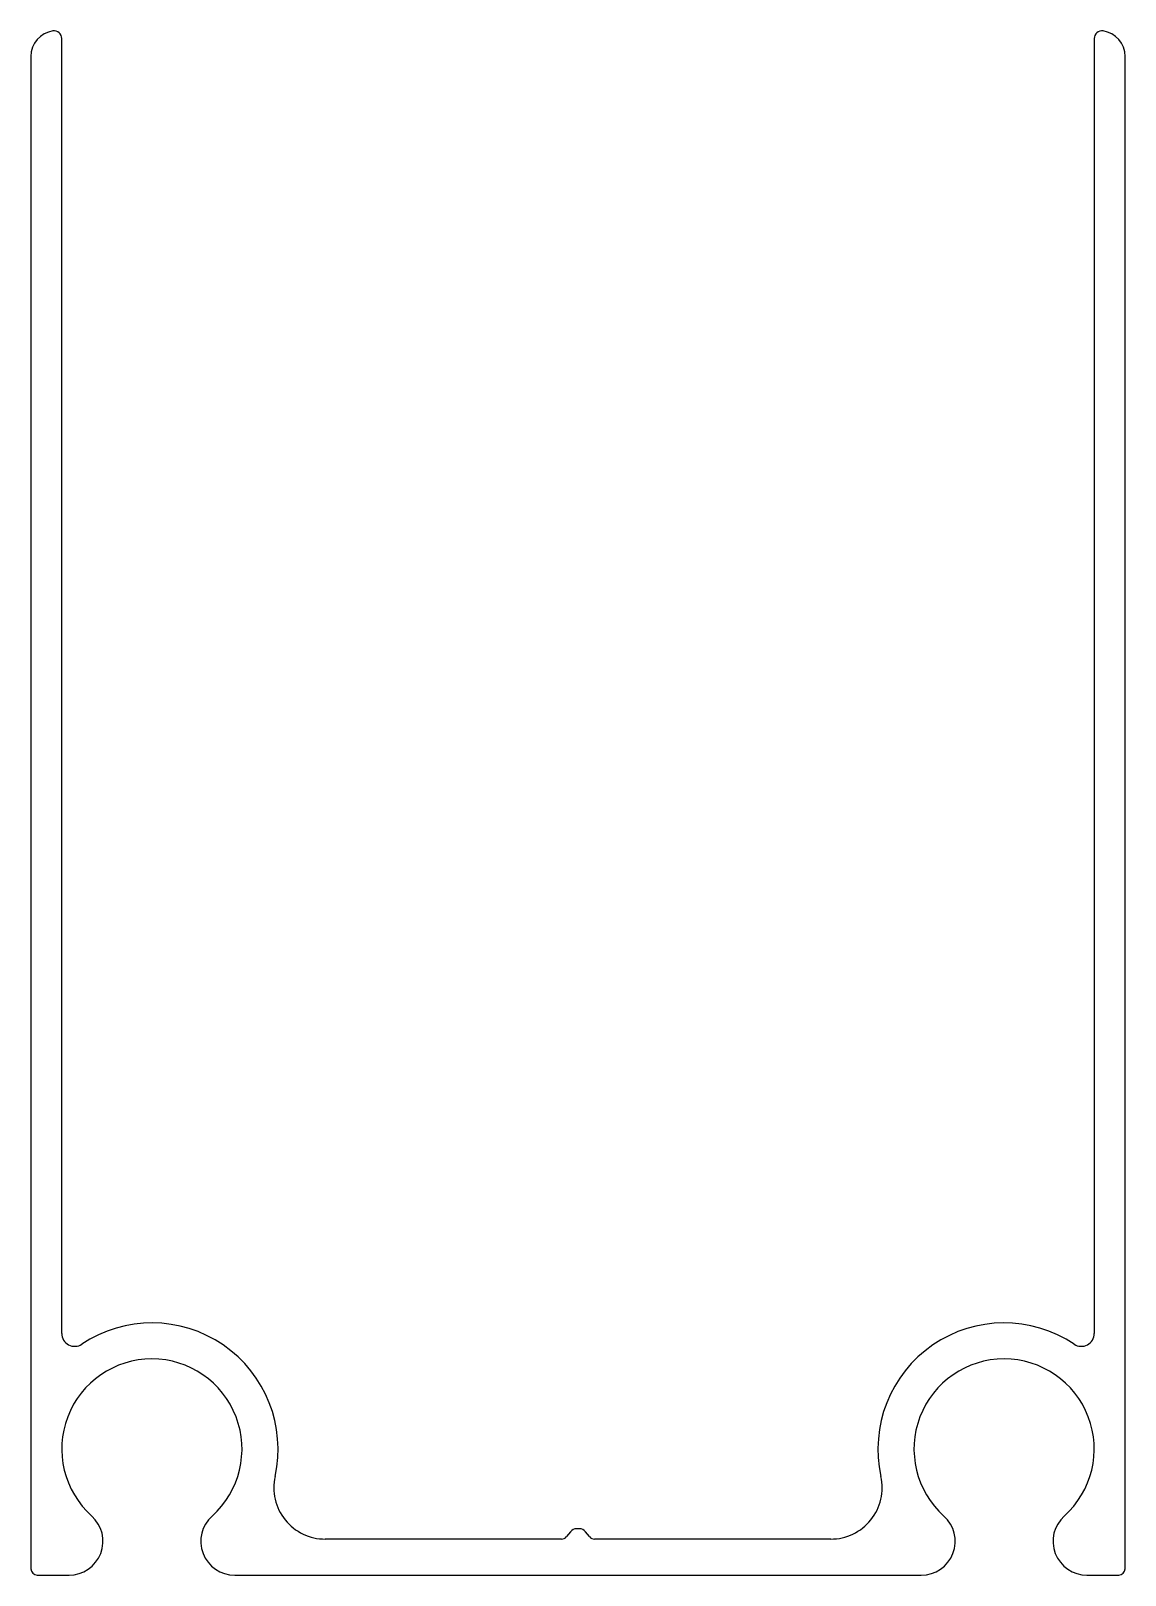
# Model space of a CAD drawing. Extents: x 1.8 to 44.3, y 1.8 to 61.8.
import ezdxf

# ---------------------------------------------------------------- set-up
doc = ezdxf.new("R2010")
doc.units = 0
doc.layers.get('0').update_dxf_attribs({"linetype": 'CONTINUOUS'})

msp = doc.modelspace()

# ---------------------------------------------------------------- linework, layer by layer
for p, q in [((3.005, 11.172), (3.005, 61.482)), ((43.105, 61.482), (43.105, 11.172)), ((1.805, 60.789), (1.805, 2.032)), ((44.305, 2.032), (44.305, 60.789)), ((22.415, 3.182), (13.24, 3.182)), ((22.765, 3.469), (22.61, 3.276)), ((23.055, 3.582), (22.999, 3.582)), ((23.111, 3.582), (23.055, 3.582)), ((23.5, 3.276), (23.345, 3.469)), ((32.87, 3.182), (23.695, 3.182)), ((2.055, 1.782), (3.29, 1.782)), ((9.72, 1.782), (36.39, 1.782)), ((42.82, 1.782), (44.055, 1.782))]:
    msp.add_line(p, q)
for centre, radius, start, end in [((2.805, 60.789), 1, 98.21321, 180), ((2.705, 61.482), 0.3, 0, 98.21321), ((43.405, 61.482), 0.3, 81.78679, 180), ((43.305, 60.789), 1, 0, 81.78679), ((6.505, 6.682), 4.9, 347.44414, 123.74899), ((39.605, 6.682), 4.9, 56.25101, 192.55586), ((3.505, 11.172), 0.5, 180, 303.74899), ((42.605, 11.172), 0.5, 236.25101, 0), ((6.505, 6.682), 3.5, 311.89235, 228.10765), ((39.605, 6.682), 3.5, 311.89235, 228.10765), ((13.24, 5.182), 2, 167.44414, 270), ((32.87, 5.182), 2, 270, 12.55586), ((3.29, 3.097), 1.315, 270, 48.10765), ((9.72, 3.097), 1.315, 131.89235, 270), ((36.39, 3.097), 1.315, 270, 48.10765), ((42.82, 3.097), 1.315, 131.89235, 270), ((22.415, 3.432), 0.25, 270, 321.34019), ((22.999, 3.282), 0.3, 90, 141.34019), ((23.111, 3.282), 0.3, 38.65981, 90), ((23.695, 3.432), 0.25, 218.65981, 270), ((2.055, 2.032), 0.25, 180, 270), ((44.055, 2.032), 0.25, 270, 0)]:
    msp.add_arc(centre, radius, start, end)

doc.saveas('drawing.dxf')
